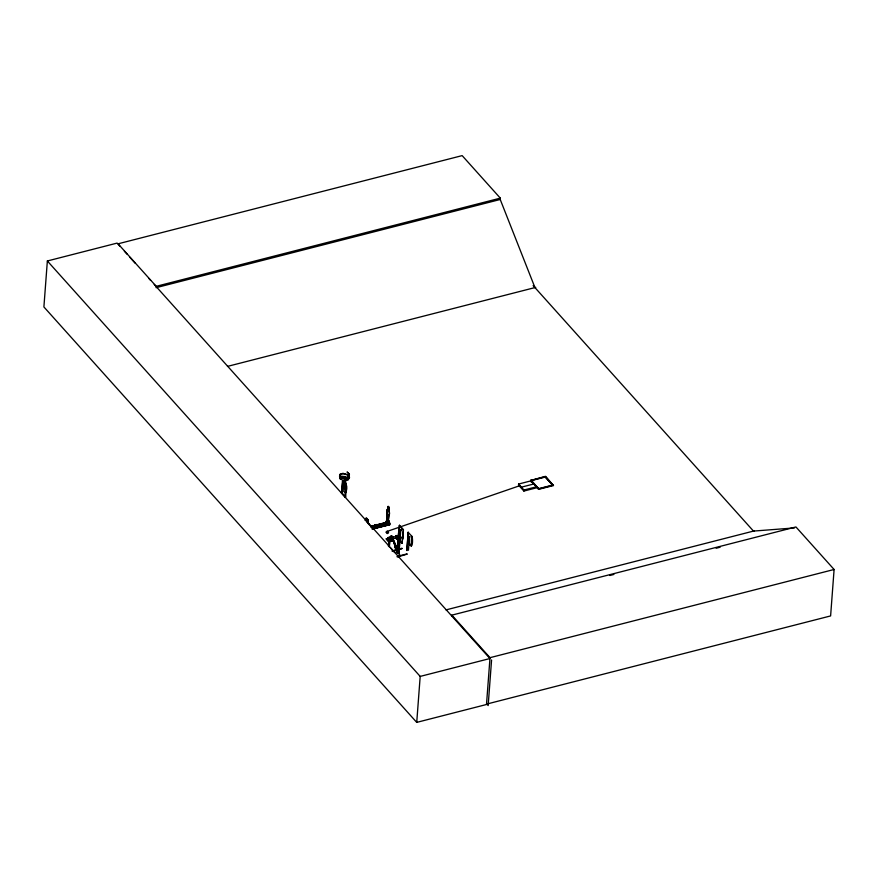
<?xml version="1.0" encoding="UTF-8"?>
<svg xmlns="http://www.w3.org/2000/svg" width="878" height="878" viewBox="0 0 878 878"><rect width="100%" height="100%" fill="white"/><g stroke="black" fill="none" stroke-linecap="round" stroke-linejoin="round"><path stroke-width="1.32" d="M339.72 478.071L340.214 476.93L341.849 476.315L345.383 476.633M386.594 522.048L386.989 512.884A2.799 1.174 75.6 0 1 387.538 509.569L387.725 507.089A1.405 0.593 75.6 0 1 388.471 506.683A1.405 0.593 75.6 0 1 389.042 508.571L388.855 511.051A2.799 1.174 75.6 0 1 388.855 514.969L387.922 523.529L386.594 522.048L388.076 523.486L389.009 514.936A2.799 1.174 75.6 0 0 389.009 511.007L389.195 508.527A1.405 0.593 75.6 0 0 388.625 506.639A1.405 0.593 75.6 0 0 387.878 507.056L387.725 507.089M386.748 522.015L387.143 512.851A2.799 1.174 75.6 0 1 387.692 509.536L387.878 507.056M340.203 476.995L341.838 476.326M340.576 479.311L339.698 477.961M340.06 478.137L340.675 479.179M390.951 536.052C391.083 538.774 390.677 534.022 391.994 537.182M391.862 538.203L392.115 537.084L391.149 535.997M119.836 246.114L117.125 243.096L47.357 260.975L43.9 306.949L416.732 722.385L486.489 704.507L490.012 657.677L451.852 615.149L795.94 526.954L834.1 569.482L830.61 615.928L486.522 704.123M156.229 286.327L156.13 287.677L500.219 199.482L500.317 198.143L462.157 155.615L118.069 243.81L156.229 286.327L500.317 198.143M341.849 492.163L341.465 492.997L345.306 497.222M341.465 492.997L342.618 481.374L342.157 493.304L342.618 481.374M345.756 489.123L345.186 490.451L343.441 488.519L343.463 482L344.176 481.967L344.341 479.706L345.647 481.155L346.075 484.897L345.032 496.915C346.656 496.004 343.726 495.785 341.937 492.898M346.151 485.304L345.691 497.244M366.719 521.027L366.938 518.624L366.839 520.852A1.866 0.79 75.6 0 1 367.004 521.291M372.371 527.788L371.065 526.065L373.095 525.549L375.06 527.996L373.095 525.549M373.029 528.523L368.123 523.518M374.906 525.088L376.871 527.535L374.906 525.088L376.936 524.561L378.901 527.019L376.936 524.561M386.221 538.883L388.921 541.891L386.221 538.883L388.01 539.652M387.56 523.409L387.483 524.375L385.727 521.367L385.64 522.564L387.626 524.781C386.759 522.597 390.853 522.114 389.799 524.704L373.479 528.83M388.734 520.961L388.8 523.299L388.197 522.619L388.526 520.566L388.987 523.255M388.526 520.566L388.197 522.619M387.692 537.687L387.571 539.311L388.46 540.299L388.581 538.664L387.692 537.687L388.822 537.391L389.711 538.379L389.591 540.003L388.043 540.398M373.007 527.996L389.514 523.848L389.591 522.893M388.822 537.391L388.702 539.026L387.165 539.421M388.438 546.215L388.899 540.047M388.68 545.776L389.053 540.837M389.909 540.497L391.928 541.397L391.555 537.907L390.677 536.919L389.547 537.204L389.426 538.84L390.304 539.816L391.434 539.531L392.005 536.403L391.928 541.397L389.645 540.398M389.228 546.39L389.689 540.222M389.371 547.192L389.832 541.013M390.304 539.816L390.425 538.192L389.547 537.204M390.436 547.828L394.749 552.525M391.654 541.089L392.005 536.403L388.954 541.419L391.434 539.531M395.824 550.462L400.313 555.609M397.416 547.696L398.831 529.697M402.607 538.993L403.452 529.763L399.479 525.34L397.493 553.25L399.04 552.855L400.774 529.818L398.842 529.785L397.493 553.25M397.745 548.059L398.151 542.648M398.36 539.948L399.479 525.34M397.284 557.047L407.172 554.139M399.062 544.623L399.468 539.213M399.029 547.06L399.644 538.949M399.951 534.889L400.379 529.39M399.183 547.696L399.995 536.875M399.227 530.213L401.18 530.049L400.609 530.005M399.325 525.373L403.298 529.807L402.113 543.317L402.958 534.087M401.861 548.607L393.278 551.11M407.611 536.656L407.908 538.28L409.455 537.885L409.543 536.688L407.611 536.656L409.971 536.721M406.668 550.243L408.248 532.211L407.008 550.616M408.72 541.759L409.159 536.26M408.446 550.243L409.455 536.721M411.376 545.864C411.069 519.48 415.963 558.474 407.557 541.397M416.732 722.385L420.189 676.411L47.357 260.975M451.786 616.005L451.852 615.149M491.581 659.96L488.157 705.539L486.807 704.046M518.613 484.041L518.525 485.095L523.881 491.065L536.414 487.85L536.491 486.796L531.135 480.826L518.613 484.041L523.957 490.012L523.881 491.065M530.718 480.475L545.534 476.304L553.458 485.545L538.664 489.331L530.718 480.475L545.512 476.688L553.458 485.545M531.058 481.879L531.135 480.826M531.355 480.617L538.862 488.98L531.355 480.617L545.315 477.039L552.822 485.402L545.315 477.039M538.664 489.331L530.751 480.101M340.488 474.449L340.17 476.304L342.475 477.808L346.02 477.961L348.753 476.567L349.082 474.175L347.095 471.958L349.433 474.142L349.06 476.699L346.053 478.214M388.438 521.543C389.514 520.643 387.878 522.575 387.67 521.247M388.252 521.192C387.11 522.509 388.976 520.38 388.702 521.653M388.504 521.543L388.702 520.994L388.219 521.708M348.215 479.816L349.576 477.423L347.951 474.833L342.98 473.319L339.874 474.263L339.534 476.348L342.146 478.027M347.161 478.203L347.282 478.367M392.729 538.543L394.902 545.951A1.866 0.779 75.6 0 0 395.715 548.684A1.866 0.779 75.6 0 0 396.658 547.674A1.866 0.779 75.6 0 0 395.517 545.293L392.861 538.598A1.635 0.691 75.6 0 0 391.928 536.469L388.921 541.891L392.279 536.71M392.982 540.047L395.111 545.896A1.866 0.779 75.6 0 0 395.55 548.113M388.405 521.192L388.789 521.148M366.005 518.053L365.358 520.336M387.516 532.101C390.82 532.112 385.31 535.35 387.297 532.244C388.767 529.138 383.73 533.363 387.231 532.496M347.951 479.64L343.485 480.562L347.951 479.64L349.192 477.402L347.71 475.02M395.769 548.454A1.866 0.779 75.6 0 0 396.867 547.773A1.866 0.779 75.6 0 0 395.726 545.238L392.949 538.565A1.635 0.691 75.6 0 1 391.983 539.355M365.314 520.248L365.961 519.864A1.866 0.79 75.6 0 0 365.478 520.336M389.777 524.704L372.118 528.863M387.648 531.234L520.116 485.567M340.477 474.471L343.199 473.626M227.468 366.4L535.767 287.38M342.98 481.77L342.365 481.44M369.232 524.616L365.841 519.963A1.866 0.79 75.6 0 0 365.489 520.094M521.62 487.103L534.153 483.888M371.043 526.306L387.846 521.982M371.218 526.317L386.43 522.531M370.527 526.976L388.054 522.476M372.909 526.493L386.814 522.959M386.891 523.211L373.117 526.734L386.935 523.244M387.714 523.584L389.744 523.068M373.051 528.282L388.043 524.309M373.095 528.402L388.164 524.594M372.151 528.907L389.503 524.375M523.957 490.012L536.491 486.796M538.883 488.596L552.855 485.018M538.697 488.947L553.48 485.161M398.919 529.851L400.686 529.851M400.478 530.071L401.202 529.851M395.824 536.765L395.605 536.59A1.866 0.779 75.6 0 1 396.68 535.953A1.866 0.779 75.6 0 1 397.328 538.73A1.866 0.779 75.6 0 1 396.033 538.412L396.241 538.357A1.866 0.779 75.6 0 0 397.536 538.686A1.866 0.779 75.6 0 0 396.878 535.898A1.866 0.779 75.6 0 0 395.813 536.535L392.433 537.248M388.581 538.664L389.711 538.379M390.425 538.192L391.555 537.907M401.894 548.267L392.236 551.011M392.225 551.011L402.102 548.476M397.097 556.422L406.964 553.93M533.133 285.569L753.467 531.08L794.535 527.919M445.98 609.903L754.279 530.883L753.467 531.08M609.881 575.485L613.865 574.464M716.163 548.245L720.147 547.224M490.012 657.677L834.1 569.482M420.189 676.411L489.946 658.533L154.232 284.439M392.861 538.598L396.143 538.137M366.093 521.038L366.806 521.005M342.102 478.016L346.064 478.225M343.474 480.387L340.434 479.179M347.743 475.009L343.166 473.637M347.326 478.389L345.186 477.017L342.014 476.732L340.082 478.247L340.774 479.278M377.595 525.604C374.204 524.748 378.144 528.007 377.606 525.406C374.676 524.385 377.266 527.722 377.749 525.527M389.656 540.2L391.928 541.397L389.931 539.783M345.372 476.633L347.699 478.126M341.794 493.348L343.298 481.001C347.589 483.635 347.501 489.222 345.449 493.195L342.837 490.297L342.354 487.301M408.094 532.244L412.221 536.634M400.291 530.586L400.675 531.014L398.755 530.981M408.347 542.286L411.53 545.831M388.35 520.61L388.702 521.455M389.514 523.848L387.626 521.499M398.36 534.109L402.761 538.96M399.095 539.74L402.267 543.273M398.941 539.772L402.113 543.317M399.04 552.855L398.733 551.274L399.128 551.702L397.196 551.669L397.108 552.822L398.963 552.833M366.938 518.624L368.233 520.072L368.069 522.333L368.156 520.094L366.477 517.954M124.358 251.163L127.08 254.192M129.79 257.21L135.223 263.257M148.799 278.392L150.61 280.4M366.741 521.762L367.959 523.123M368.014 522.366L368.617 523.848M500.219 199.482L534.954 287.589M391.368 537.94A1.635 0.691 75.6 0 1 391.928 536.469M391.829 537.018A1.635 0.691 75.6 0 1 393.081 537.171A1.635 0.691 75.6 0 1 392.894 539.476M344.11 482.724L343.803 486.95L345.098 488.398L345.416 484.173L344.11 482.724M344.527 480.332L345.339 482.044L344.527 480.332M367.158 519.37L367.882 520.994L367.158 519.37M387.615 538.818L387.867 539.399L387.615 538.818"/></g></svg>
